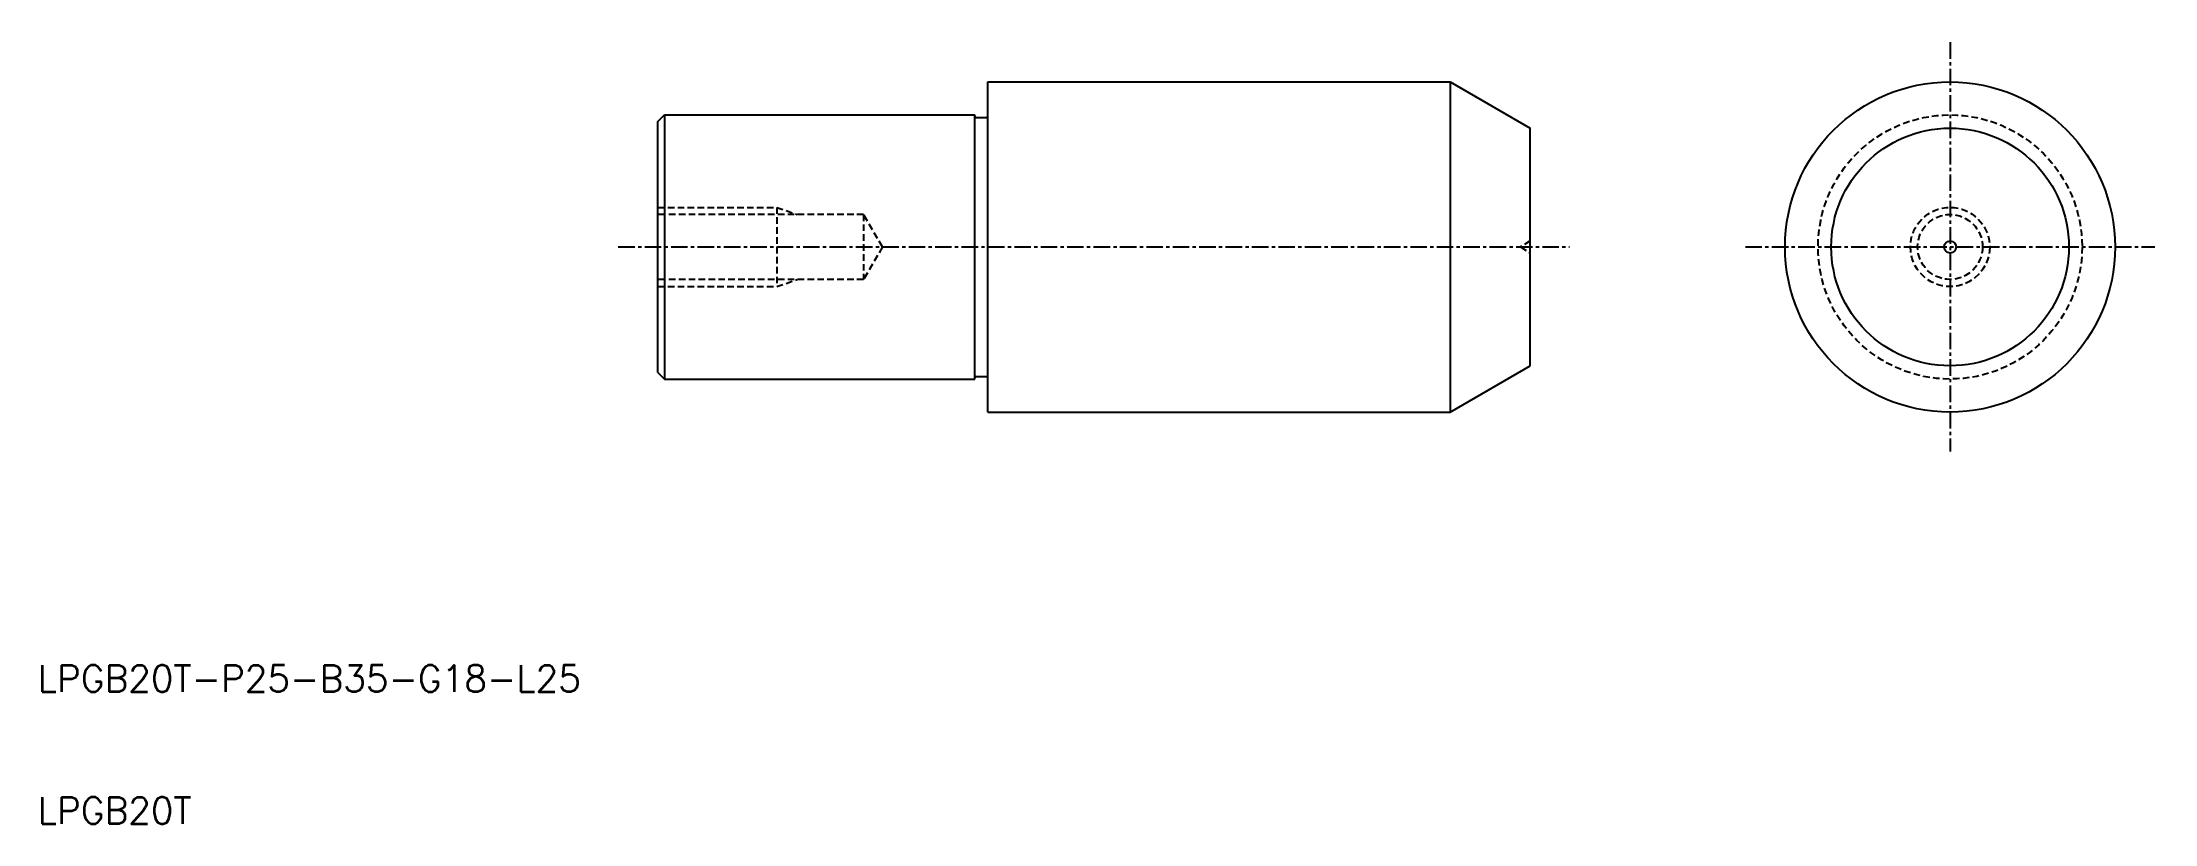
# Model space of a CAD drawing. Extents: x 5 to 165, y 5 to 64.
import ezdxf

# ---------------------------------------------------------------- set-up
doc = ezdxf.new("R2010")
doc.units = 0
doc.linetypes.add('CENTER', pattern=[2, 1.25, -0.25, 0.25, -0.25])
doc.linetypes.add('DASHED', pattern=[0.75, 0.5, -0.25])
doc.layers.get('0').update_dxf_attribs({"linetype": 'CONTINUOUS'})
doc.layers.add('CENTER', color=1, linetype='CENTER')
doc.styles.get("Standard").update_dxf_attribs({"font": 'txt.shx', "bigfont": 'bigfont.shx'})

msp = doc.modelspace()

# ---------------------------------------------------------------- linework, layer by layer
at = {"color": 7, "linetype": 'CONTINUOUS'}
for p, q in [((76.98, 61.18), (111.98, 61.18)), ((76.98, 36.18), (76.98, 61.18)), ((111.98, 61.18), (111.98, 36.18)), ((111.98, 61.18), (118.04, 57.68)), ((51.98, 58.18), (52.48, 58.68)), ((51.98, 39.18), (51.98, 58.18)), ((52.48, 58.68), (75.98, 58.68)), ((52.48, 58.68), (52.48, 38.68)), ((75.98, 38.68), (75.98, 58.68)), ((76.08, 58.48), (76.88, 58.48)), ((118.04, 39.68), (118.04, 57.68)), ((51.98, 39.18), (52.48, 38.68)), ((52.48, 38.68), (75.98, 38.68)), ((76.08, 38.88), (76.88, 38.88)), ((111.98, 36.18), (118.04, 39.68)), ((76.98, 36.18), (111.98, 36.18))]:
    msp.add_line(p, q, dxfattribs=at)
at = {"color": 3, "linetype": 'DASHED'}
for p, q in [((51.98, 51.68), (60.98, 51.68)), ((60.98, 51.68), (60.98, 45.68)), ((60.98, 51.68), (62.54, 51.14)), ((67.56, 51.14), (51.98, 51.14)), ((68.98, 48.68), (67.56, 51.14)), ((67.56, 51.14), (67.56, 46.22)), ((68.98, 48.68), (67.56, 46.22)), ((67.56, 46.22), (51.98, 46.22)), ((51.98, 45.68), (60.98, 45.68)), ((60.98, 45.68), (62.54, 46.22))]:
    msp.add_line(p, q, dxfattribs=at)
msp.add_lwpolyline([(118.04, 49.14), (117.33, 48.68), (118.04, 48.23)], dxfattribs=at)
at = {"color": 7, "linetype": 'CONTINUOUS'}
for radius in [12.5, 9, 0.457]:
    msp.add_circle((149.86, 48.68), radius, dxfattribs=at)
at = {"color": 3, "linetype": 'DASHED'}
for radius in [10, 3, 2.46]:
    msp.add_circle((149.86, 48.68), radius, dxfattribs=at)
at = {"color": 7, "linetype": 'CONTINUOUS'}
for centre, start, end in [((76.08, 58.58), 180, 270), ((76.88, 58.58), 270, 0), ((76.08, 38.78), 90, 180), ((76.88, 38.78), 0, 90)]:
    msp.add_arc(centre, 0.1, start, end, dxfattribs=at)
at = {"layer": 'CENTER', "color": 1, "linetype": 'CENTER'}
for p, q in [((149.86, 64.18), (149.86, 33.18)), ((48.98, 48.68), (121.04, 48.68)), ((134.36, 48.68), (165.36, 48.68))]:
    msp.add_line(p, q, dxfattribs=at)

# ---------------------------------------------------------------- texts
at = {"color": 7, "linetype": 'CONTINUOUS'}
for s, p in [('LPGB20T-P25-B35-G18-L25', (5, 15)), ('LPGB20T', (5, 5))]:
    msp.add_text(s, height=2, dxfattribs=at).set_placement(p)

doc.saveas('drawing.dxf')
